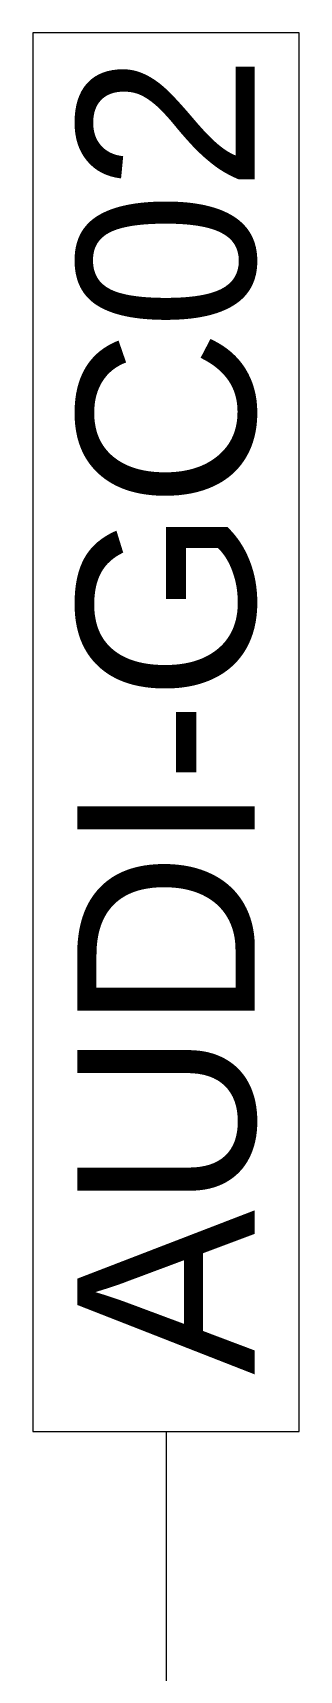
# Model space of a CAD drawing. Extents: x -2050 to 29725, y -1777 to 6820.
# Drawn here: x 2963.8 to 2978.8, y 2867.5 to 2959.9 of the extents above; entities that cross this region are included whole.
import ezdxf
from ezdxf.enums import TextEntityAlignment as Align

# ---------------------------------------------------------------- set-up
doc = ezdxf.new("R2010")
doc.units = 0
doc.header["$LTSCALE"] = 25
doc.header["$MEASUREMENT"] = 0
doc.layers.get('0').update_dxf_attribs({"color": 9, "lineweight": 9})
doc.layers.add('22', color=8, linetype='Continuous', lineweight=9)
doc.styles.add('Arial', font='arial.ttf', dxfattribs={"height": 2.5})

# ---------------------------------------------------------------- blocks, each defined once
blk = doc.blocks.new('0_wallno')
blk.add_lwpolyline([(-7.84, 1.5), (7.942, 1.5), (7.942, -1.5), (-7.84, -1.5)], close=True)
blk.add_lwpolyline([(7.942, 0), (16.132, 0)])
at = {"style": 'Arial'}
blk.add_attdef('GENISLIK', text='', height=2, dxfattribs=at).set_placement((8.442, 0), align=Align.BOTTOM_LEFT)
blk.add_attdef('DUVARNO', text='', height=2, dxfattribs=at).set_placement((0, 0), align=Align.MIDDLE_CENTER)
blk.add_attdef('YUKSEKLIK', text='', height=2, dxfattribs=at).set_placement((8.442, -0.5), align=Align.TOP_LEFT)

msp = doc.modelspace()

# ---------------------------------------------------------------- block references
at = {"layer": '22'}
ref = msp.add_blockref('0_wallno', (2971.262, 2920.66), dxfattribs=dict(at, xscale=-5, yscale=5, zscale=5, rotation=90))
ref.add_attrib('DUVARNO', 'AUDI-GC02', dxfattribs={"layer": '0', "height": 10, "rotation": 90, "style": 'Arial'}).set_placement((2971.262, 2921.397), align=Align.MIDDLE_CENTER)

doc.saveas('drawing.dxf')
